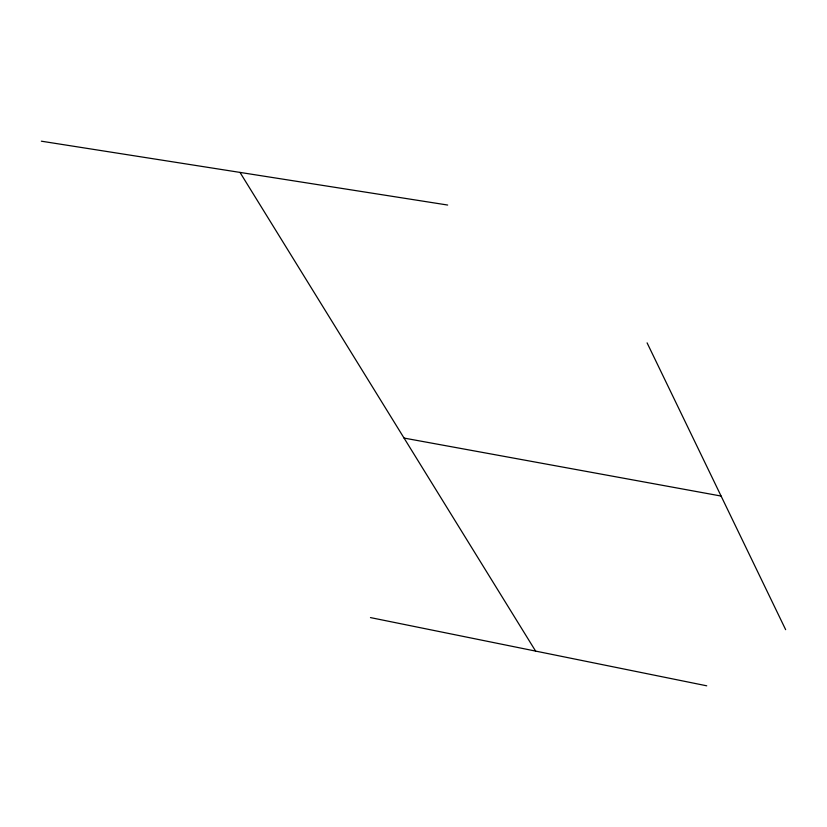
<?xml version="1.0" encoding="UTF-8"?>
<svg xmlns="http://www.w3.org/2000/svg" width="827" height="827" viewBox="0 0 827 827"><rect width="100%" height="100%" fill="white"/><g stroke="black" fill="none" stroke-linecap="round" stroke-linejoin="round"><path stroke-width="1.24" d="M41.35 141.19L447.665 205.044M404.062 438.072L721.092 496.045M370.465 617.593L706.734 685.81M239.995 172.409L535.607 651.087M647.086 342.854L785.65 629.667"/></g></svg>
